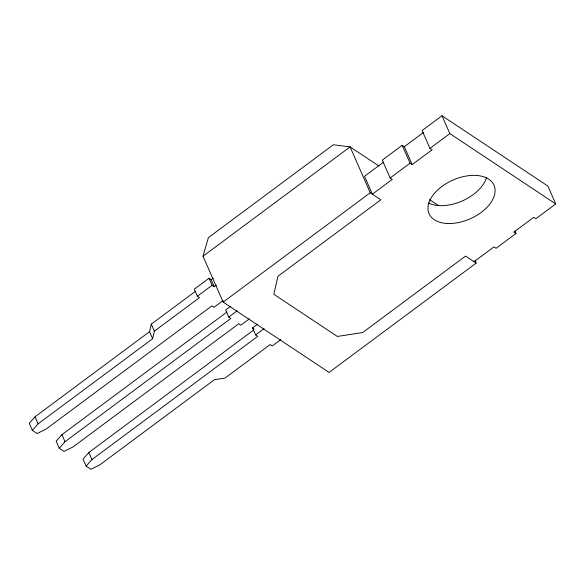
<?xml version="1.0" encoding="UTF-8"?>
<svg xmlns="http://www.w3.org/2000/svg" width="585" height="585" viewBox="0 0 585 585"><rect width="100%" height="100%" fill="white"/><g stroke="black" fill="none" stroke-linecap="round" stroke-linejoin="round"><path stroke-width="0.88" d="M223.119 300.5L213.993 307.279L211.88 305.875L46.061 429.112L37.104 433.529L32.336 430.37L38.12 423.832L152.641 338.722L149.555 331.68L151.296 324.127L195.668 291.147M152.641 338.722L154.381 331.161L151.296 324.127M475.064 260.596L476.161 263.104L329.062 372.426L223.156 302.094L203.01 256.208L208.384 237.634L333.37 144.744L350.108 146.886L378.853 165.972M149.555 331.68L35.034 416.798L29.25 423.328L32.336 430.37M227.017 311.966L61.93 434.662L56.153 441.192L59.239 448.234L64.006 451.393L72.964 446.977L238.775 323.739L240.896 325.143L249.32 318.883M59.239 448.234L65.023 441.697L230.834 318.459L228.72 317.055L225.627 310.021L230.541 306.364M253.919 329.83L88.832 452.527L83.055 459.057L86.141 466.091L90.909 469.258L99.867 464.841L214.388 379.723L225.028 378.078L270.131 344.558L272.244 345.962L280.668 339.702M86.141 466.091L91.925 459.561L257.736 336.324L255.616 334.92L252.53 327.885L257.444 324.229M203.01 256.208L350.108 146.886L370.246 192.772L380.842 199.799L277.963 276.266L273.817 294.255L337.362 336.448L362.693 332.529L465.565 256.069L476.161 263.104M216.296 285.151L214.227 286.687L211.134 279.652L209.02 278.248L194.278 289.202L197.364 296.237L199.485 297.648L154.381 331.161M211.134 279.652L213.211 278.109M197.364 296.237L212.106 285.283L214.227 286.687M474.04 261.692L493.937 246.907L496.058 248.311L515.955 233.525L513.835 232.113L533.732 217.327L535.853 218.739L555.75 203.946L547.904 186.074L441.997 115.742L422.099 130.528L429.946 148.407L432.059 149.811L412.162 164.597L404.315 146.725L402.195 145.314L382.297 160.107L390.151 177.979L392.264 179.39L372.367 194.176L364.521 176.297L383.709 162.038M404.315 146.725L423.503 132.466M223.156 302.094L370.246 192.772M390.151 177.979L410.048 163.193L412.162 164.597M429.946 148.407L449.843 133.614L555.75 203.946M228.72 317.055L237.137 310.796M255.616 334.92L264.04 328.66M429.536 199.631L438.618 205.657M252.53 327.885L253.941 328.821M514.888 231.09L515.955 233.525M441.997 115.742L449.843 133.614M402.195 145.314L410.048 163.193M209.02 278.248L212.106 285.283M88.832 452.527L91.925 459.561M61.93 434.662L65.023 441.697M35.034 416.798L38.12 423.832M486.618 177.218A35.466 21.199 -23.7 0 1 462.413 200.896A35.466 21.199 -23.7 0 1 428.461 203.017M447.708 223.507A35.466 21.199 -23.7 0 0 494.939 188.407A35.466 21.199 -23.7 0 0 441.931 186.439A35.466 21.199 -23.7 0 0 447.708 223.507"/></g></svg>
